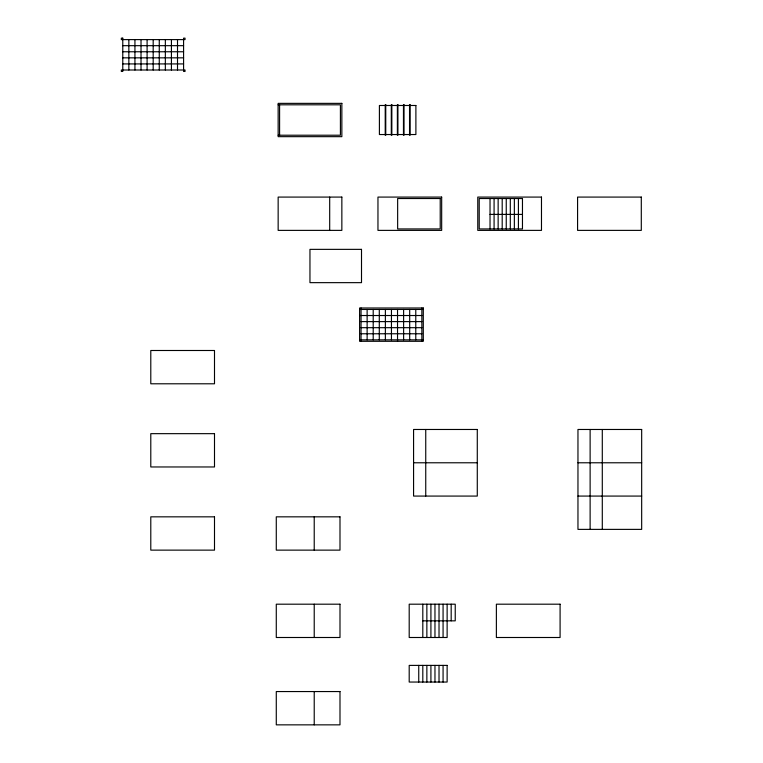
<?xml version="1.0" encoding="UTF-8"?>
<svg xmlns="http://www.w3.org/2000/svg" width="763" height="763" viewBox="0 0 763 763"><rect width="100%" height="100%" fill="white"/><g stroke="black" fill="none" stroke-linecap="round" stroke-linejoin="round"><path stroke-width="1.14" d="M122.776 45.675L183.587 45.675M122.776 51.76L183.587 51.76M122.776 57.845L183.587 57.845M122.776 63.92L183.587 63.92M278.152 104.808L340.412 104.808L340.412 135.213L278.152 135.213M490.027 214.403L522.464 214.403M359.602 309.444L423.303 309.444M359.602 315.52L421.863 315.52M361.042 321.604L421.863 321.604M361.042 327.689L421.863 327.689M361.042 333.765L421.863 333.765M359.602 339.85L423.303 339.85M413.575 462.779L477.285 462.779M577.963 462.779L589.761 462.779M590.123 462.779L601.845 462.779M602.293 462.779L641.673 462.779M577.963 496.074L589.761 496.074M590.123 496.074L601.845 496.074M602.293 496.074L641.673 496.074M422.807 620.844L455.234 620.844L455.234 604.191L409.197 604.191L409.197 637.496L447.128 637.496L447.128 604.191M602.293 429.474L602.293 529.379M590.123 429.474L590.123 529.379M518.411 198.523L518.411 228.938M514.357 198.523L514.357 228.938M510.304 198.523L510.304 228.938M506.25 198.523L506.25 228.938M502.197 198.523L502.197 228.938M498.144 198.523L498.144 228.938M494.081 198.523L494.081 228.938M490.027 198.523L490.027 228.938M451.181 604.191L451.181 620.844M443.074 604.191L443.074 637.496M443.074 665.393L443.074 682.046M439.021 604.191L439.021 637.496M439.021 665.393L439.021 682.046M434.967 604.191L434.967 637.496M434.967 665.393L434.967 682.046M430.914 604.191L430.914 637.496M430.914 665.393L430.914 682.046M426.86 604.191L426.86 637.496M426.86 665.393L426.86 682.046M425.744 429.474L425.744 496.074M422.807 604.191L422.807 637.496M422.807 665.393L422.807 682.046M421.863 307.994L421.863 341.299M418.744 665.393L418.744 682.046M415.778 309.444L415.778 339.85M409.693 309.444L409.693 339.85M403.617 309.444L403.617 339.85M397.533 309.444L397.533 341.299M391.448 309.444L391.448 339.85M385.372 309.444L385.372 339.85M379.287 309.444L379.287 339.85M373.202 309.444L373.202 339.85M367.127 309.444L367.127 339.85M361.042 307.994L361.042 341.299M329.692 197.083L329.692 230.378M314.222 516.837L314.222 550.133M314.222 604.191L314.222 637.496M314.222 691.555L314.222 724.85M279.592 104.808L279.592 135.213M177.512 39.6L177.512 70.005M171.427 39.6L171.427 70.005M165.342 39.6L165.342 70.005M159.267 39.6L159.267 70.005M153.182 39.6L153.182 70.005M147.097 39.6L147.097 70.005M141.021 39.6L141.021 70.005M134.937 39.6L134.937 70.005M128.852 39.6L128.852 70.005M122.776 38.15L121.327 38.15L121.327 39.6L185.037 39.6L185.037 38.15L183.587 38.15L183.587 71.445L185.037 71.445L185.037 70.005L121.327 70.005L121.327 71.445L122.776 71.445L122.776 38.15M341.853 103.358L278.152 103.358L278.152 136.663L341.853 136.663L341.853 103.358M385.754 104.808L385.22 104.808L385.22 135.213L385.754 135.213L385.754 104.808M391.839 104.808L391.295 104.808L391.295 135.213L391.839 135.213L391.839 104.808M397.924 104.808L397.38 104.808L397.38 135.213L397.924 135.213L397.924 104.808M403.999 104.808L403.465 104.808L403.465 135.213L403.999 135.213L403.999 104.808M410.084 104.808L409.54 104.808L409.54 135.213L410.084 135.213L410.084 104.808M415.892 105.485L379.402 105.485L379.402 134.536L415.892 134.536L415.892 105.485M341.853 197.083L278.152 197.083L278.152 230.378L341.853 230.378L341.853 197.083M441.672 197.083L377.962 197.083L377.962 230.378L441.672 230.378L441.672 197.083M541.482 197.083L477.772 197.083L477.772 230.378L541.482 230.378L541.482 197.083M641.292 197.083L577.581 197.083L577.581 230.378L641.292 230.378L641.292 197.083M440.222 198.523L397.647 198.523L397.647 228.938L440.222 228.938L440.222 198.523M522.464 198.523L479.221 198.523L479.221 228.938L522.464 228.938L522.464 198.523M361.509 249.358L309.959 249.358L309.959 282.653L361.509 282.653L361.509 249.358M423.303 307.994L359.602 307.994L359.602 341.299L423.303 341.299L423.303 307.994M214.498 350.494L150.788 350.494L150.788 383.789L214.498 383.789L214.498 350.494M477.285 429.474L413.575 429.474L413.575 496.074L477.285 496.074L477.285 429.474M641.673 429.474L577.963 429.474L577.963 529.379L641.673 529.379L641.673 429.474M214.498 433.661L150.788 433.661L150.788 466.966L214.498 466.966L214.498 433.661M214.498 516.837L150.788 516.837L150.788 550.133L214.498 550.133L214.498 516.837M339.993 516.837L276.282 516.837L276.282 550.133L339.993 550.133L339.993 516.837M339.993 604.191L276.282 604.191L276.282 637.496L339.993 637.496L339.993 604.191M560.09 604.191L496.379 604.191L496.379 637.496L560.09 637.496L560.09 604.191M447.128 665.393L409.197 665.393L409.197 682.046L447.128 682.046L447.128 665.393M339.993 691.555L276.282 691.555L276.282 724.85L339.993 724.85L339.993 691.555"/></g></svg>
